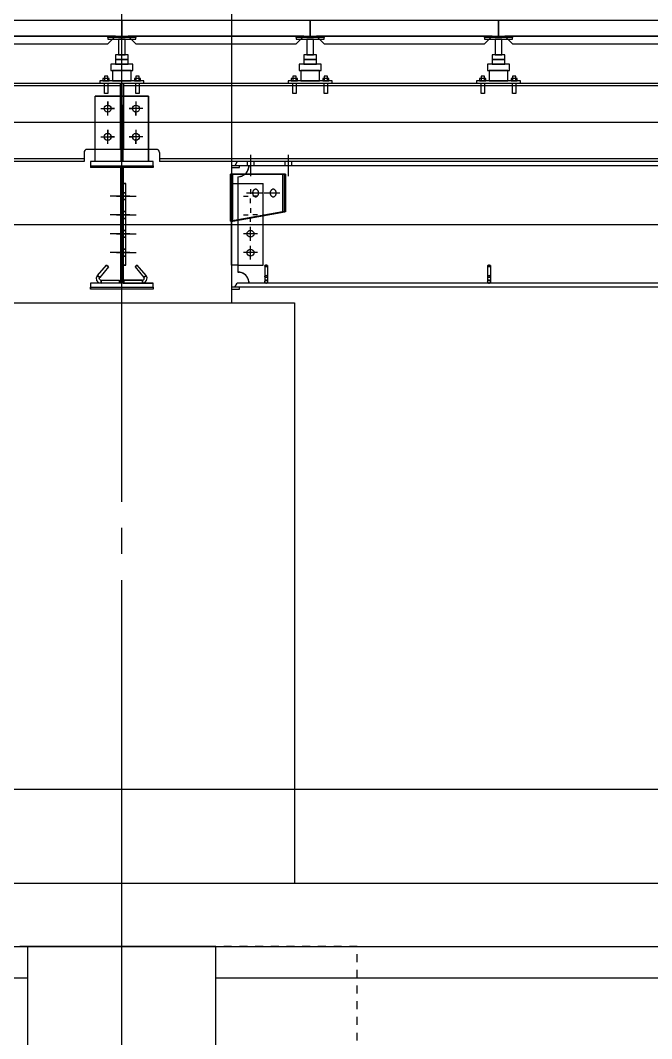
# Model space of a CAD drawing. Header units: millimetres. Extents: x -32710 to 654186, y -254124 to 420220.
# Drawn here: x 247277 to 249288, y 382706 to 385950 of the extents above; entities that cross this region are included whole.
import ezdxf

# ---------------------------------------------------------------- set-up
doc = ezdxf.new("R2010")
doc.units = ezdxf.units.MM
doc.header["$LTSCALE"] = 1000
for name, pattern in [('DXK_LINE_DOT2', [3.9198, 1.9599, -1.9599]), ('DXK_LINE_DOT3', [5.9187, 2.979, -0.9799, 0.9799, -0.9799]), ('TPH12-SEC-@E$0$CENTERK5', [6.916, 6.667, -0.083, 0.083, -0.083]), ('TPH12-SEC-@E$0$DOTK1', [0.1, 0.05, -0.05])]:
    doc.linetypes.add(name, pattern=pattern)
for name, color, linetype in [('MD-20250424-增加TRAY與FS主管位置調整', 7, 'Continuous'), ('Raised Floor', 1, 'Continuous'), ('TPH12-SEC-@E$0$H-SIN', 252, 'TPH12-SEC-@E$0$CENTERK5'), ('TPH12-SEC-@E$0$KABE1', 252, 'Continuous'), ('TPH12-SEC-@E$0$SIAGE3', 252, 'Continuous'), ('TPH12-SEC-@E$0$STEEL3', 252, 'Continuous'), ('TPH12-SEC-@E$0$SUGATA3', 252, 'Continuous'), ('TPH12-SEC-@E$0$SUGATAD', 252, 'TPH12-SEC-@E$0$DOTK1')]:
    doc.layers.add(name, color=color, linetype=linetype)

# ---------------------------------------------------------------- blocks, each defined once
blk = doc.blocks.new('TPH12-SEC-@E')
at = {"layer": 'TPH12-SEC-@E$0$H-SIN'}
for p, q in [((247600, 377500), (247600, 414000)), ((274800, 385950), (45200, 385950)), ((298929.6, 383500), (18729.6, 383500))]:
    blk.add_line(p, q, dxfattribs=at)
at = {"layer": 'TPH12-SEC-@E$0$KABE1'}
for p, q in [((272350, 383200), (188250, 383200)), ((189100, 383000), (272350, 383000))]:
    blk.add_line(p, q, dxfattribs=at)
blk.add_lwpolyline([(247300, 381800), (247900, 381800), (247900, 383000), (247300, 383000)], close=True, dxfattribs=at)
at = {"layer": 'TPH12-SEC-@E$0$SIAGE3'}
for p, q in [((239500, 382900), (247300, 382900)), ((247900, 382900), (255700, 382900))]:
    blk.add_line(p, q, dxfattribs=at)
at = {"layer": 'TPH12-SEC-@E$0$STEEL3'}
blk.add_line((247950, 393725), (247950, 385050), dxfattribs=at)
at = {"layer": 'TPH12-SEC-@E$0$SUGATA3'}
for p, q in [((247050, 385050), (248150, 385050)), ((248150, 385050), (248150, 383200))]:
    blk.add_line(p, q, dxfattribs=at)
at = {"layer": 'TPH12-SEC-@E$0$SUGATAD', "ltscale": 0.5}
blk.add_lwpolyline([(247300, 383000), (246850, 383000), (246850, 381600), (248350, 381600), (248350, 383000), (247900, 383000)], dxfattribs=at)
blk = doc.blocks.new('A$C62b8fcb1')
at = {"color": 8, "linetype": 'Continuous'}
for p, q in [((-32895, 2534), (-24505, 2534)), ((-24505, 2534), (-24505, 2323)), ((-24495, 2534), (-16105, 2534)), ((-24495, 2534), (-24495, 2323)), ((-24505, 2525), (-32895, 2525)), ((-16105, 2525), (-24495, 2525)), ((-24585, 2284), (-24585, 2493)), ((-24585, 2493), (-24415, 2493)), ((-24545, 2475), (-24545, 2460.3)), ((-24545, 2431), (-24545, 2475)), ((-24545, 2475), (-24545, 2460.3)), ((-24545, 2431), (-24545, 2475)), ((-24455, 2475), (-24455, 2431)), ((-24455, 2475), (-24455, 2460.3)), ((-24455, 2475), (-24455, 2460.3)), ((-24455, 2475), (-24455, 2431)), ((-24415, 2493), (-24415, 2284)), ((-24567, 2453), (-24552.3, 2453)), ((-24567, 2453), (-24523, 2453)), ((-24567, 2453), (-24552.3, 2453)), ((-24567, 2453), (-24523, 2453)), ((-24545, 2431), (-24545, 2445.7)), ((-24545, 2431), (-24545, 2445.7)), ((-24523, 2453), (-24537.7, 2453)), ((-24523, 2453), (-24537.7, 2453)), ((-24433, 2453), (-24477, 2453)), ((-24477, 2453), (-24462.3, 2453)), ((-24477, 2453), (-24462.3, 2453)), ((-24433, 2453), (-24477, 2453)), ((-24455, 2431), (-24455, 2445.7)), ((-24455, 2431), (-24455, 2445.7)), ((-24433, 2453), (-24447.7, 2453)), ((-24433, 2453), (-24447.7, 2453)), ((-24545, 2385), (-24545, 2370.3)), ((-24545, 2341), (-24545, 2385)), ((-24545, 2385), (-24545, 2370.3)), ((-24545, 2341), (-24545, 2385)), ((-24455, 2385), (-24455, 2341)), ((-24455, 2385), (-24455, 2370.3)), ((-24455, 2385), (-24455, 2370.3)), ((-24455, 2385), (-24455, 2341)), ((-24567, 2363), (-24552.3, 2363)), ((-24567, 2363), (-24523, 2363)), ((-24567, 2363), (-24552.3, 2363)), ((-24567, 2363), (-24523, 2363)), ((-24545, 2341), (-24545, 2355.7)), ((-24545, 2341), (-24545, 2355.7)), ((-24523, 2363), (-24537.7, 2363)), ((-24523, 2363), (-24537.7, 2363)), ((-24433, 2363), (-24477, 2363)), ((-24477, 2363), (-24462.3, 2363)), ((-24477, 2363), (-24462.3, 2363)), ((-24433, 2363), (-24477, 2363)), ((-24455, 2341), (-24455, 2355.7)), ((-24455, 2341), (-24455, 2355.7)), ((-24433, 2363), (-24447.7, 2363)), ((-24433, 2363), (-24447.7, 2363)), ((-24619.5, 2316.1), (-24620, 2313)), ((-24620, 2313), (-24620, 2284)), ((-24610, 2323), (-24613.1, 2322.5)), ((-24505, 2323), (-24610, 2323)), ((-24390, 2323), (-24495, 2323)), ((-24386.9, 2322.5), (-24390, 2323)), ((-24380, 2313), (-24380.5, 2316.1)), ((-24380, 2313), (-24380, 2284)), ((-24090, 2306), (-24090, 2238)), ((-23970, 2306), (-23970, 2238)), ((-24620, 2293), (-32780, 2293)), ((-24620, 2284), (-27200, 2284)), ((-24400, 2284), (-24600, 2284)), ((-24600, 2284), (-24600, 2271)), ((-24600, 2271), (-24600, 2265)), ((-24600, 2271), (-24504, 2271)), ((-24504, 2271), (-24504, 1897)), ((-24496, 1897), (-24496, 2271)), ((-24496, 2271), (-24400, 2271)), ((-24400, 2271), (-24400, 2284)), ((-24400, 2271), (-24400, 2265)), ((-16220, 2293), (-24380, 2293)), ((-21800, 2284), (-24380, 2284)), ((-24125, 2271), (-24150, 2271)), ((-24132.5, 2284), (-24140, 2271)), ((-21810, 2271), (-24140, 2271)), ((-21817.5, 2284), (-24132.5, 2284)), ((-24125, 2265), (-24125, 2271)), ((-24101, 2284), (-24101, 2271)), ((-24095.4, 2266), (-24095, 2271)), ((-24079, 2284), (-24079, 2271)), ((-23981, 2284), (-23981, 2271)), ((-23959, 2284), (-23959, 2271)), ((-24504, 2265), (-24600, 2265)), ((-24400, 2265), (-24496, 2265)), ((-23978.5, 2244), (-24153.5, 2244)), ((-24153.5, 2244), (-24153.5, 2094)), ((-24150, 2265), (-24125, 2265)), ((-23985.7, 2124), (-23985.7, 2244)), ((-23978.5, 2244), (-23978.5, 2124)), ((-24496, 2214), (-24487, 2214)), ((-24487, 1954), (-24487, 2214)), ((-24517, 2174), (-24454, 2174)), ((-24504, 2185), (-24496, 2185)), ((-24496, 2185), (-24487, 2185)), ((-24112, 2174), (-24097.3, 2174)), ((-24057.5, 2184), (-24102.5, 2184)), ((-24090, 2196), (-24090, 2181.3)), ((-24083, 2186.3), (-24083.2, 2185.2)), ((-24083.2, 2185.2), (-24083.2, 2184)), ((-24083.2, 2184), (-24083.2, 2182.8)), ((-24083.2, 2182.8), (-24083, 2181.7)), ((-24082.8, 2187.5), (-24083, 2186.3)), ((-24083, 2181.7), (-24082.8, 2180.5)), ((-24082.5, 2188.6), (-24082.8, 2187.5)), ((-24082.8, 2180.5), (-24082.5, 2179.4)), ((-24068, 2174), (-24082.7, 2174)), ((-24082.1, 2189.7), (-24082.5, 2188.6)), ((-24082.5, 2179.4), (-24082.1, 2178.3)), ((-24081.6, 2190.7), (-24082.1, 2189.7)), ((-24082.1, 2178.3), (-24081.6, 2177.3)), ((-24081, 2191.6), (-24081.6, 2190.7)), ((-24081.6, 2177.3), (-24081, 2176.4)), ((-24080.4, 2192.5), (-24081, 2191.6)), ((-24081, 2176.4), (-24080.4, 2175.5)), ((-24079.7, 2193.3), (-24080.4, 2192.5)), ((-24080.4, 2175.5), (-24079.7, 2174.7)), ((-24078.9, 2194), (-24079.7, 2193.3)), ((-24079.7, 2174.7), (-24078.9, 2174)), ((-24078.1, 2194.6), (-24078.9, 2194)), ((-24078.9, 2174), (-24078.1, 2173.4)), ((-24077.3, 2195.1), (-24078.1, 2194.6)), ((-24076.4, 2195.5), (-24077.3, 2195.1)), ((-24075.5, 2195.8), (-24076.4, 2195.5)), ((-24074.6, 2195.9), (-24075.5, 2195.8)), ((-24073.6, 2196), (-24074.6, 2195.9)), ((-24072.7, 2195.9), (-24073.6, 2196)), ((-24071.8, 2195.8), (-24072.7, 2195.9)), ((-24070.8, 2195.5), (-24071.8, 2195.8)), ((-24070, 2195.1), (-24070.8, 2195.5)), ((-24069.1, 2194.6), (-24070, 2195.1)), ((-24068.3, 2194), (-24069.1, 2194.6)), ((-24069.1, 2173.4), (-24068.3, 2174)), ((-24067.5, 2193.3), (-24068.3, 2194)), ((-24068.3, 2174), (-24067.5, 2174.7)), ((-24066.8, 2192.5), (-24067.5, 2193.3)), ((-24067.5, 2174.7), (-24066.8, 2175.5)), ((-24066.2, 2191.6), (-24066.8, 2192.5)), ((-24066.8, 2175.5), (-24066.2, 2176.4)), ((-24065.6, 2190.7), (-24066.2, 2191.6)), ((-24066.2, 2176.4), (-24065.6, 2177.3)), ((-24065.2, 2189.7), (-24065.6, 2190.7)), ((-24065.6, 2177.3), (-24065.2, 2178.3)), ((-24064.8, 2188.6), (-24065.2, 2189.7)), ((-24065.2, 2178.3), (-24064.8, 2179.4)), ((-24064.4, 2187.5), (-24064.8, 2188.6)), ((-24064.8, 2179.4), (-24064.4, 2180.5)), ((-24064.2, 2186.3), (-24064.4, 2187.5)), ((-24064.4, 2180.5), (-24064.2, 2181.7)), ((-24064.1, 2185.2), (-24064.2, 2186.3)), ((-24064.2, 2181.7), (-24064.1, 2182.8)), ((-24064, 2184), (-24064.1, 2185.2)), ((-24064.1, 2182.8), (-24064, 2184)), ((-24001.5, 2184), (-24046.5, 2184)), ((-24027.2, 2185.2), (-24027.3, 2184)), ((-24027.3, 2184), (-24027.2, 2182.8)), ((-24027.1, 2186.3), (-24027.2, 2185.2)), ((-24027.2, 2182.8), (-24027.1, 2181.7)), ((-24026.9, 2187.5), (-24027.1, 2186.3)), ((-24027.1, 2181.7), (-24026.9, 2180.5)), ((-24026.5, 2188.6), (-24026.9, 2187.5)), ((-24026.9, 2180.5), (-24026.5, 2179.4)), ((-24026.1, 2189.7), (-24026.5, 2188.6)), ((-24026.5, 2179.4), (-24026.1, 2178.3)), ((-24025.7, 2190.7), (-24026.1, 2189.7)), ((-24026.1, 2178.3), (-24025.7, 2177.3)), ((-24025.1, 2191.6), (-24025.7, 2190.7)), ((-24025.7, 2177.3), (-24025.1, 2176.4)), ((-24024.5, 2192.5), (-24025.1, 2191.6)), ((-24025.1, 2176.4), (-24024.5, 2175.5)), ((-24023.8, 2193.3), (-24024.5, 2192.5)), ((-24024.5, 2175.5), (-24023.8, 2174.7)), ((-24023, 2194), (-24023.8, 2193.3)), ((-24023.8, 2174.7), (-24023, 2174)), ((-24022.2, 2194.6), (-24023, 2194)), ((-24023, 2174), (-24022.2, 2173.4)), ((-24021.3, 2195.1), (-24022.2, 2194.6)), ((-24020.5, 2195.5), (-24021.3, 2195.1)), ((-24019.5, 2195.8), (-24020.5, 2195.5)), ((-24018.6, 2195.9), (-24019.5, 2195.8)), ((-24017.7, 2196), (-24018.6, 2195.9)), ((-24016.7, 2195.9), (-24017.7, 2196)), ((-24015.8, 2195.8), (-24016.7, 2195.9)), ((-24014.9, 2195.5), (-24015.8, 2195.8)), ((-24014, 2195.1), (-24014.9, 2195.5)), ((-24013.2, 2194.6), (-24014, 2195.1)), ((-24012.3, 2194), (-24013.2, 2194.6)), ((-24013.2, 2173.4), (-24012.3, 2174)), ((-24011.6, 2193.3), (-24012.3, 2194)), ((-24012.3, 2174), (-24011.6, 2174.7)), ((-24010.9, 2192.5), (-24011.6, 2193.3)), ((-24011.6, 2174.7), (-24010.9, 2175.5)), ((-24010.3, 2191.6), (-24010.9, 2192.5)), ((-24010.9, 2175.5), (-24010.3, 2176.4)), ((-24009.7, 2190.7), (-24010.3, 2191.6)), ((-24010.3, 2176.4), (-24009.7, 2177.3)), ((-24009.2, 2189.7), (-24009.7, 2190.7)), ((-24009.7, 2177.3), (-24009.2, 2178.3)), ((-24008.8, 2188.6), (-24009.2, 2189.7)), ((-24009.2, 2178.3), (-24008.8, 2179.4)), ((-24008.5, 2187.5), (-24008.8, 2188.6)), ((-24008.8, 2179.4), (-24008.5, 2180.5)), ((-24008.3, 2186.3), (-24008.5, 2187.5)), ((-24008.5, 2180.5), (-24008.3, 2181.7)), ((-24008.1, 2185.2), (-24008.3, 2186.3)), ((-24008.3, 2181.7), (-24008.1, 2182.8)), ((-24008.1, 2184), (-24008.1, 2185.2)), ((-24008.1, 2182.8), (-24008.1, 2184)), ((-24504, 2163), (-24496, 2163)), ((-24496, 2163), (-24487, 2163)), ((-24090, 2152), (-24090, 2166.7)), ((-24078.1, 2173.4), (-24077.3, 2172.9)), ((-24077.3, 2172.9), (-24076.4, 2172.5)), ((-24076.4, 2172.5), (-24075.5, 2172.2)), ((-24075.5, 2172.2), (-24074.6, 2172.1)), ((-24074.6, 2172.1), (-24073.6, 2172)), ((-24073.6, 2172), (-24072.7, 2172.1)), ((-24072.7, 2172.1), (-24071.8, 2172.2)), ((-24071.8, 2172.2), (-24070.8, 2172.5)), ((-24070.8, 2172.5), (-24070, 2172.9)), ((-24070, 2172.9), (-24069.1, 2173.4)), ((-24022.2, 2173.4), (-24021.3, 2172.9)), ((-24021.3, 2172.9), (-24020.5, 2172.5)), ((-24020.5, 2172.5), (-24019.5, 2172.2)), ((-24019.5, 2172.2), (-24018.6, 2172.1)), ((-24018.6, 2172.1), (-24017.7, 2172)), ((-24017.7, 2172), (-24016.7, 2172.1)), ((-24016.7, 2172.1), (-24015.8, 2172.2)), ((-24015.8, 2172.2), (-24014.9, 2172.5)), ((-24014.9, 2172.5), (-24014, 2172.9)), ((-24014, 2172.9), (-24013.2, 2173.4)), ((-24517, 2114), (-24454, 2114)), ((-24504, 2125), (-24496, 2125)), ((-24496, 2125), (-24487, 2125)), ((-24153.5, 2094), (-23985.7, 2124)), ((-23978.5, 2124), (-24146.3, 2094)), ((-24112, 2114), (-24097.3, 2114)), ((-24090, 2136), (-24090, 2121.3)), ((-24068, 2114), (-24082.7, 2114)), ((-23978.5, 2124), (-23985.7, 2124)), ((-24504, 2103), (-24496, 2103)), ((-24496, 2103), (-24487, 2103)), ((-24146.3, 2094), (-24153.5, 2094)), ((-24130, 2096.9), (-24130, 1932)), ((-24090, 2092), (-24090, 2106.7)), ((-24517, 2054), (-24454, 2054)), ((-24504, 2065), (-24496, 2065)), ((-24496, 2065), (-24487, 2065)), ((-24068, 2054), (-24112, 2054)), ((-24090, 2032), (-24090, 2076)), ((-24504, 2043), (-24496, 2043)), ((-24496, 2043), (-24487, 2043)), ((-24090, 1972), (-24090, 2016)), ((-24517, 1994), (-24454, 1994)), ((-24504, 2005), (-24496, 2005)), ((-24504, 1983), (-24496, 1983)), ((-24496, 2005), (-24487, 2005)), ((-24496, 1983), (-24487, 1983)), ((-24068, 1994), (-24112, 1994)), ((-24577.2, 1920.8), (-24549, 1954.4)), ((-24542.1, 1948.6), (-24570.3, 1915)), ((-24549, 1954.4), (-24548.8, 1954.2)), ((-24548.8, 1954.2), (-24548, 1953.5)), ((-24548, 1953.5), (-24542.1, 1948.6)), ((-24496, 1954), (-24487, 1954)), ((-24457.9, 1948.6), (-24457.6, 1948.8)), ((-24457.9, 1948.6), (-24429.7, 1915)), ((-24457.6, 1948.8), (-24456.8, 1949.5)), ((-24456.8, 1949.5), (-24451, 1954.4)), ((-24422.8, 1920.8), (-24451, 1954.4)), ((-24130, 1954), (-24150, 1954)), ((-24044.5, 1951.5), (-24044.2, 1952.6)), ((-24044.5, 1951.5), (-24044.5, 1901.5)), ((-24044.2, 1952.6), (-24043.2, 1953.5)), ((-24043.2, 1953.5), (-24041.7, 1954.2)), ((-24041.7, 1954.2), (-24040, 1954.4)), ((-24040, 1954.4), (-24038.3, 1954.2)), ((-24038.3, 1954.2), (-24036.8, 1953.5)), ((-24036.8, 1953.5), (-24035.8, 1952.6)), ((-24035.8, 1952.6), (-24035.5, 1951.5)), ((-24035.5, 1951.5), (-24035.5, 1901.5)), ((-23334.5, 1951.5), (-23334.2, 1952.6)), ((-23334.5, 1951.5), (-23334.5, 1901.5)), ((-23334.2, 1952.6), (-23333.2, 1953.5)), ((-23333.2, 1953.5), (-23331.7, 1954.2)), ((-23331.7, 1954.2), (-23330, 1954.4)), ((-23330, 1954.4), (-23328.3, 1954.2)), ((-23328.3, 1954.2), (-23326.8, 1953.5)), ((-23326.8, 1953.5), (-23325.8, 1952.6)), ((-23325.8, 1952.6), (-23325.5, 1951.5)), ((-23325.5, 1951.5), (-23325.5, 1901.5)), ((-24580.5, 1913.4), (-24577.2, 1920.8)), ((-24577.2, 1920.8), (-24577, 1920.6)), ((-24577, 1920.6), (-24576.2, 1920)), ((-24576.2, 1920), (-24570.3, 1915)), ((-24570.3, 1915), (-24571.6, 1912.2)), ((-24429.7, 1915), (-24429.4, 1915.3)), ((-24429.7, 1915), (-24428.4, 1912.2)), ((-24429.4, 1915.3), (-24428.7, 1915.9)), ((-24428.7, 1915.9), (-24422.8, 1920.8)), ((-24419.5, 1913.4), (-24422.8, 1920.8)), ((-24125, 1931.6), (-24130, 1932)), ((-24044.5, 1917.9), (-24044.2, 1919)), ((-24044.2, 1919), (-24043.2, 1920)), ((-24043.2, 1920), (-24041.7, 1920.6)), ((-24041.7, 1920.6), (-24040, 1920.8)), ((-24040, 1920.8), (-24038.3, 1920.6)), ((-24038.3, 1920.6), (-24036.8, 1920)), ((-24036.8, 1920), (-24035.8, 1919)), ((-24035.8, 1919), (-24035.5, 1917.9)), ((-23334.5, 1917.9), (-23334.2, 1919)), ((-23334.2, 1919), (-23333.2, 1920)), ((-23333.2, 1920), (-23331.7, 1920.6)), ((-23331.7, 1920.6), (-23330, 1920.8)), ((-23330, 1920.8), (-23328.3, 1920.6)), ((-23328.3, 1920.6), (-23326.8, 1920)), ((-23326.8, 1920), (-23325.8, 1919)), ((-23325.8, 1919), (-23325.5, 1917.9)), ((-24504, 1897), (-24600, 1897)), ((-24600, 1897), (-24600, 1884)), ((-24600, 1884), (-24400, 1884)), ((-24600, 1878), (-24600, 1884)), ((-24579.2, 1905.4), (-24580.5, 1913.4)), ((-24573.9, 1899.3), (-24579.2, 1905.4)), ((-24573.9, 1899.3), (-24566.1, 1897)), ((-24571.1, 1909.2), (-24571.6, 1912.2)), ((-24569.1, 1906.9), (-24571.1, 1909.2)), ((-24569.1, 1906.9), (-24566.1, 1906)), ((-24566.1, 1905.7), (-24566.1, 1906)), ((-24566.1, 1906), (-24507.7, 1906)), ((-24566.1, 1905.7), (-24566.1, 1904.7)), ((-24566.1, 1904.7), (-24566.1, 1897)), ((-24507.7, 1906), (-24507.7, 1905.7)), ((-24507.7, 1905.7), (-24507.7, 1904.7)), ((-24507.7, 1904.7), (-24507.7, 1897)), ((-24496, 1897), (-24400, 1897)), ((-24492.3, 1906), (-24433.9, 1906)), ((-24492.3, 1898.3), (-24492.3, 1906)), ((-24492.3, 1897.3), (-24492.3, 1898.3)), ((-24492.3, 1897), (-24492.3, 1897.3)), ((-24433.9, 1906), (-24430.9, 1906.9)), ((-24433.9, 1906), (-24433.9, 1898.3)), ((-24426.1, 1899.3), (-24433.9, 1897)), ((-24433.9, 1897.3), (-24433.9, 1898.3)), ((-24433.9, 1897), (-24433.9, 1897.3)), ((-24430.9, 1906.9), (-24428.9, 1909.2)), ((-24428.9, 1909.2), (-24428.4, 1912.2)), ((-24426.1, 1899.3), (-24420.8, 1905.4)), ((-24420.8, 1905.4), (-24419.5, 1913.4)), ((-24400, 1884), (-24400, 1897)), ((-24400, 1884), (-24400, 1878)), ((-24125, 1884), (-24150, 1884)), ((-24140, 1884), (-24132.5, 1897)), ((-21810, 1884), (-24140, 1884)), ((-21817.5, 1897), (-24132.5, 1897)), ((-24125, 1878), (-24125, 1884)), ((-24095, 1897), (-24095.4, 1902)), ((-24044.2, 1899.8), (-24044.5, 1901.5)), ((-24043.2, 1898.3), (-24044.2, 1899.8)), ((-24041.7, 1897.3), (-24043.2, 1898.3)), ((-24040, 1897), (-24041.7, 1897.3)), ((-24038.3, 1897.3), (-24040, 1897)), ((-24036.8, 1898.3), (-24038.3, 1897.3)), ((-24035.8, 1899.8), (-24036.8, 1898.3)), ((-24035.5, 1901.5), (-24035.8, 1899.8)), ((-23334.2, 1899.8), (-23334.5, 1901.5)), ((-23333.2, 1898.3), (-23334.2, 1899.8)), ((-23331.7, 1897.3), (-23333.2, 1898.3)), ((-23330, 1897), (-23331.7, 1897.3)), ((-23328.3, 1897.3), (-23330, 1897)), ((-23326.8, 1898.3), (-23328.3, 1897.3)), ((-23325.8, 1899.8), (-23326.8, 1898.3)), ((-23325.5, 1901.5), (-23325.8, 1899.8)), ((-24400, 1878), (-24600, 1878)), ((-24150, 1878), (-24125, 1878))]:
    blk.add_line(p, q, dxfattribs=at)
at = {"color": 8, "linetype": 'DXK_LINE_DOT2'}
for p, q in [((-32895, 2534), (-24505, 2534)), ((-24505, 2534), (-24505, 2323)), ((-24495, 2323), (-24495, 2534)), ((-24495, 2534), (-16105, 2534)), ((-24505, 2525), (-32895, 2525)), ((-16105, 2525), (-24495, 2525)), ((-24415, 2493), (-24585, 2493)), ((-24585, 2284), (-24585, 2493)), ((-24415, 2493), (-24585, 2493)), ((-24585, 2284), (-24585, 2493)), ((-24415, 2284), (-24415, 2493)), ((-24415, 2284), (-24415, 2493)), ((-24503, 2464), (-24503, 2284)), ((-24503, 2464), (-24497, 2464)), ((-24497, 2464), (-24497, 2284)), ((-24619.5, 2316.1), (-24620, 2313)), ((-24620, 2313), (-24620, 2284)), ((-24610, 2323), (-24613.1, 2322.5)), ((-24505, 2323), (-24610, 2323)), ((-24390, 2323), (-24495, 2323)), ((-24386.9, 2322.5), (-24390, 2323)), ((-24380, 2313), (-24380.5, 2316.1)), ((-24380, 2313), (-24380, 2284)), ((-24620, 2293), (-32780, 2293)), ((-24620, 2284), (-24867.5, 2284)), ((-24400, 2284), (-24600, 2284)), ((-24600, 2284), (-24600, 2271)), ((-24600, 2271), (-24600, 2265)), ((-24600, 2271), (-24400, 2271)), ((-24504, 2271), (-24504, 1897)), ((-24496, 2271), (-24496, 1897)), ((-24400, 2271), (-24400, 2284)), ((-24400, 2271), (-24400, 2265)), ((-16220, 2293), (-24380, 2293)), ((-24132.5, 2284), (-24380, 2284)), ((-24150, 2271), (-24150, 2265)), ((-24095, 2271), (-24095.4, 2266)), ((-24504, 2265), (-24600, 2265)), ((-24496, 2265), (-24504, 2265)), ((-24400, 2265), (-24496, 2265)), ((-24153.7, 2094), (-24153.7, 2244)), ((-24153.7, 2244), (-23980.6, 2244)), ((-24146.3, 2094), (-24146.3, 2244)), ((-23988, 2244), (-23988, 2124)), ((-23980.6, 2124), (-23980.6, 2244)), ((-24496, 2236), (-24504, 2236)), ((-24487, 2214), (-24496, 2214)), ((-24487, 1954), (-24487, 2214)), ((-24150, 1954), (-24150, 2214)), ((-24150, 2214), (-24050, 2214)), ((-24130, 2236), (-24125, 2236.4)), ((-24130, 2236), (-24130, 2096.9)), ((-24050, 1954), (-24050, 2214)), ((-24474, 2174), (-24537, 2174)), ((-24496, 2185), (-24504, 2185)), ((-24487, 2185), (-24496, 2185)), ((-24052.1, 2184), (-24098.1, 2184)), ((-23996.9, 2184), (-24042.9, 2184)), ((-24496, 2163), (-24504, 2163)), ((-24487, 2163), (-24496, 2163)), ((-24474, 2114), (-24537, 2114)), ((-24496, 2125), (-24504, 2125)), ((-24487, 2125), (-24496, 2125)), ((-23988, 2124), (-24153.7, 2094)), ((-24146.3, 2094), (-23980.6, 2124)), ((-23988, 2124), (-23980.6, 2124)), ((-24496, 2103), (-24504, 2103)), ((-24487, 2103), (-24496, 2103)), ((-24153.7, 2094), (-24146.3, 2094)), ((-24474, 2054), (-24537, 2054)), ((-24496, 2065), (-24504, 2065)), ((-24487, 2065), (-24496, 2065)), ((-24496, 2043), (-24504, 2043)), ((-24487, 2043), (-24496, 2043)), ((-24474, 1994), (-24537, 1994)), ((-24496, 2005), (-24504, 2005)), ((-24496, 1983), (-24504, 1983)), ((-24487, 2005), (-24496, 2005)), ((-24487, 1983), (-24496, 1983)), ((-24577.2, 1920.8), (-24549, 1954.4)), ((-24542.1, 1948.6), (-24570.3, 1915)), ((-24548.8, 1954.2), (-24549, 1954.4)), ((-24542.1, 1948.6), (-24549, 1954.4)), ((-24548, 1953.5), (-24548.8, 1954.2)), ((-24487, 1954), (-24496, 1954)), ((-24451, 1954.4), (-24457.9, 1948.6)), ((-24457.9, 1948.6), (-24429.7, 1915)), ((-24456.8, 1949.5), (-24457.6, 1948.8)), ((-24452, 1953.5), (-24451.2, 1954.2)), ((-24422.8, 1920.8), (-24451, 1954.4)), ((-24130, 1954), (-24050, 1954)), ((-24044.2, 1952.6), (-24044.5, 1951.5)), ((-24044.2, 1950.4), (-24044.5, 1951.5)), ((-24044.5, 1951.5), (-24044.5, 1901.5)), ((-24043.2, 1953.5), (-24044.2, 1952.6)), ((-24043.2, 1949.5), (-24044.2, 1950.4)), ((-24041.7, 1954.2), (-24043.2, 1953.5)), ((-24041.7, 1948.8), (-24043.2, 1949.5)), ((-24040, 1954.4), (-24041.7, 1954.2)), ((-24040, 1948.6), (-24041.7, 1948.8)), ((-24038.3, 1954.2), (-24040, 1954.4)), ((-24038.3, 1948.8), (-24040, 1948.6)), ((-24036.8, 1953.5), (-24038.3, 1954.2)), ((-24036.8, 1949.5), (-24038.3, 1948.8)), ((-24035.8, 1952.6), (-24036.8, 1953.5)), ((-24035.8, 1950.4), (-24036.8, 1949.5)), ((-24035.5, 1951.5), (-24035.8, 1952.6)), ((-24035.5, 1951.5), (-24035.8, 1950.4)), ((-24035.5, 1951.5), (-24035.5, 1901.5)), ((-23334.2, 1952.6), (-23334.5, 1951.5)), ((-23334.2, 1950.4), (-23334.5, 1951.5)), ((-23334.5, 1951.5), (-23334.5, 1901.5)), ((-23333.2, 1953.5), (-23334.2, 1952.6)), ((-23333.2, 1949.5), (-23334.2, 1950.4)), ((-23331.7, 1954.2), (-23333.2, 1953.5)), ((-23331.7, 1948.8), (-23333.2, 1949.5)), ((-23330, 1954.4), (-23331.7, 1954.2)), ((-23330, 1948.6), (-23331.7, 1948.8)), ((-23328.3, 1954.2), (-23330, 1954.4)), ((-23328.3, 1948.8), (-23330, 1948.6)), ((-23326.8, 1953.5), (-23328.3, 1954.2)), ((-23326.8, 1949.5), (-23328.3, 1948.8)), ((-23325.8, 1952.6), (-23326.8, 1953.5)), ((-23325.8, 1950.4), (-23326.8, 1949.5)), ((-23325.5, 1951.5), (-23325.8, 1952.6)), ((-23325.5, 1951.5), (-23325.8, 1950.4)), ((-23325.5, 1951.5), (-23325.5, 1901.5)), ((-24580.5, 1913.4), (-24577.2, 1920.8)), ((-24577, 1920.6), (-24577.2, 1920.8)), ((-24570.3, 1915), (-24577.2, 1920.8)), ((-24576.2, 1920), (-24577, 1920.6)), ((-24570.3, 1915), (-24571.6, 1912.2)), ((-24504, 1932), (-24496, 1932)), ((-24422.8, 1920.8), (-24429.7, 1915)), ((-24429.7, 1915), (-24428.4, 1912.2)), ((-24428.7, 1915.9), (-24429.4, 1915.3)), ((-24423.8, 1920), (-24423, 1920.6)), ((-24419.5, 1913.4), (-24422.8, 1920.8)), ((-24130, 1932), (-24125, 1931.6)), ((-24044.2, 1919), (-24044.5, 1917.9)), ((-24044.2, 1916.8), (-24044.5, 1917.9)), ((-24043.2, 1920), (-24044.2, 1919)), ((-24043.2, 1915.9), (-24044.2, 1916.8)), ((-24041.7, 1920.6), (-24043.2, 1920)), ((-24041.7, 1915.3), (-24043.2, 1915.9)), ((-24040, 1920.8), (-24041.7, 1920.6)), ((-24040, 1915), (-24041.7, 1915.3)), ((-24038.3, 1920.6), (-24040, 1920.8)), ((-24038.3, 1915.3), (-24040, 1915)), ((-24036.8, 1920), (-24038.3, 1920.6)), ((-24036.8, 1915.9), (-24038.3, 1915.3)), ((-24035.8, 1919), (-24036.8, 1920)), ((-24035.8, 1916.8), (-24036.8, 1915.9)), ((-24035.5, 1917.9), (-24035.8, 1919)), ((-24035.5, 1917.9), (-24035.8, 1916.8)), ((-23334.2, 1919), (-23334.5, 1917.9)), ((-23334.2, 1916.8), (-23334.5, 1917.9)), ((-23333.2, 1920), (-23334.2, 1919)), ((-23333.2, 1915.9), (-23334.2, 1916.8)), ((-23331.7, 1920.6), (-23333.2, 1920)), ((-23331.7, 1915.3), (-23333.2, 1915.9)), ((-23330, 1920.8), (-23331.7, 1920.6)), ((-23330, 1915), (-23331.7, 1915.3)), ((-23328.3, 1920.6), (-23330, 1920.8)), ((-23328.3, 1915.3), (-23330, 1915)), ((-23326.8, 1920), (-23328.3, 1920.6)), ((-23326.8, 1915.9), (-23328.3, 1915.3)), ((-23325.8, 1919), (-23326.8, 1920)), ((-23325.8, 1916.8), (-23326.8, 1915.9)), ((-23325.5, 1917.9), (-23325.8, 1919)), ((-23325.5, 1917.9), (-23325.8, 1916.8)), ((-24400, 1897), (-24600, 1897)), ((-24600, 1897), (-24600, 1884)), ((-24600, 1884), (-24400, 1884)), ((-24600, 1884), (-24600, 1878)), ((-24579.2, 1905.4), (-24580.5, 1913.4)), ((-24573.9, 1899.3), (-24579.2, 1905.4)), ((-24573.9, 1899.3), (-24566.1, 1897)), ((-24571.1, 1909.2), (-24571.6, 1912.2)), ((-24569.1, 1906.9), (-24571.1, 1909.2)), ((-24569.1, 1906.9), (-24566.1, 1906)), ((-24566.1, 1897), (-24566.1, 1906)), ((-24566.1, 1906), (-24507.7, 1906)), ((-24566.1, 1897.3), (-24566.1, 1898.3)), ((-24566.1, 1897), (-24566.1, 1897.3)), ((-24507.7, 1897), (-24507.7, 1906)), ((-24507.7, 1897.3), (-24507.7, 1898.3)), ((-24507.7, 1897), (-24507.7, 1897.3)), ((-24433.9, 1906), (-24492.3, 1906)), ((-24492.3, 1897), (-24492.3, 1906)), ((-24492.3, 1898.3), (-24492.3, 1897.3)), ((-24492.3, 1897.3), (-24492.3, 1897)), ((-24433.9, 1906), (-24430.9, 1906.9)), ((-24433.9, 1897), (-24433.9, 1906)), ((-24426.1, 1899.3), (-24433.9, 1897)), ((-24433.9, 1898.3), (-24433.9, 1897.3)), ((-24433.9, 1897.3), (-24433.9, 1897)), ((-24430.9, 1906.9), (-24428.9, 1909.2)), ((-24428.9, 1909.2), (-24428.4, 1912.2)), ((-24426.1, 1899.3), (-24420.8, 1905.4)), ((-24420.8, 1905.4), (-24419.5, 1913.4)), ((-24400, 1884), (-24400, 1897)), ((-24400, 1884), (-24400, 1878)), ((-24150, 1884), (-24150, 1878)), ((-24095.4, 1902), (-24095, 1897)), ((-24044.5, 1901.5), (-24044.2, 1903.2)), ((-24044.5, 1901.5), (-24044.2, 1899.8)), ((-24044.2, 1903.2), (-24043.2, 1904.7)), ((-24044.2, 1899.8), (-24043.2, 1898.3)), ((-24043.2, 1904.7), (-24041.7, 1905.7)), ((-24043.2, 1898.3), (-24041.7, 1897.3)), ((-24041.7, 1905.7), (-24040, 1906)), ((-24041.7, 1897.3), (-24040, 1897)), ((-24040, 1906), (-24038.3, 1905.7)), ((-24040, 1897), (-24038.3, 1897.3)), ((-24038.3, 1905.7), (-24036.8, 1904.7)), ((-24038.3, 1897.3), (-24036.8, 1898.3)), ((-24036.8, 1904.7), (-24035.8, 1903.2)), ((-24036.8, 1898.3), (-24035.8, 1899.8)), ((-24035.8, 1903.2), (-24035.5, 1901.5)), ((-24035.8, 1899.8), (-24035.5, 1901.5)), ((-23334.5, 1901.5), (-23334.2, 1903.2)), ((-23334.5, 1901.5), (-23334.2, 1899.8)), ((-23334.2, 1903.2), (-23333.2, 1904.7)), ((-23334.2, 1899.8), (-23333.2, 1898.3)), ((-23333.2, 1904.7), (-23331.7, 1905.7)), ((-23333.2, 1898.3), (-23331.7, 1897.3)), ((-23331.7, 1905.7), (-23330, 1906)), ((-23331.7, 1897.3), (-23330, 1897)), ((-23330, 1906), (-23328.3, 1905.7)), ((-23330, 1897), (-23328.3, 1897.3)), ((-23328.3, 1905.7), (-23326.8, 1904.7)), ((-23328.3, 1897.3), (-23326.8, 1898.3)), ((-23326.8, 1904.7), (-23325.8, 1903.2)), ((-23326.8, 1898.3), (-23325.8, 1899.8)), ((-23325.8, 1903.2), (-23325.5, 1901.5)), ((-23325.8, 1899.8), (-23325.5, 1901.5)), ((-24400, 1878), (-24600, 1878))]:
    blk.add_line(p, q, dxfattribs=at)
at = {"color": 8, "linetype": 'DXK_LINE_DOT3'}
for p, q in [((-24500, 1634), (-24500, 2534)), ((-24800, 2409), (-33200, 2409)), ((-16400, 2409), (-24800, 2409)), ((-26850, 2084), (-24407, 2084)), ((-24407, 2084), (-22150, 2084))]:
    blk.add_line(p, q, dxfattribs=at)
at = {"color": 8, "linetype": 'Continuous'}
for centre in [(-24545, 2453), (-24545, 2453), (-24455, 2453), (-24455, 2453), (-24545, 2363), (-24545, 2363), (-24455, 2363), (-24455, 2363), (-24090, 2054), (-24090, 1994)]:
    blk.add_circle(centre, 11, dxfattribs=at)
at = {"color": 8, "linetype": 'DXK_LINE_DOT2'}
for centre, radius, start, end in [((-24610, 2313), 10, 108, 162), ((-24390, 2313), 10, 18, 72), ((-24130, 2271), 35, 278.1818, 351.8182), ((-24130, 1897), 35, 8.1818, 81.8182), ((-24040, 1901.5), 4.5, 90, 270), ((-24040, 1901.5), 4.5, 270, 90), ((-23330, 1901.5), 4.5, 90, 270), ((-23330, 1901.5), 4.5, 270, 90)]:
    blk.add_arc(centre, radius, start, end, dxfattribs=at)
at = {"color": 8, "linetype": 'Continuous'}
for centre, radius, start, end in [((-24610, 2313), 10, 108, 162), ((-24390, 2313), 10, 18, 72), ((-24130, 2271), 35, 309.4114, 351.8182), ((-24130, 1897), 35, 8.1818, 81.8182)]:
    blk.add_arc(centre, radius, start, end, dxfattribs=at)

msp = doc.modelspace()

# ---------------------------------------------------------------- linework, layer by layer
at = {"layer": 'Raised Floor'}
for points in [[(247600, 385950), (247000, 385950), (247000, 385900), (247600, 385900)], [(248200, 385950), (247600, 385950), (247600, 385900), (248200, 385900)], [(248800, 385950), (248200, 385950), (248200, 385900), (248800, 385900)], [(249400, 385950), (248800, 385950), (248800, 385900), (249400, 385900)], [(247045, 385875), (247555, 385875), (247580, 385900), (247020, 385900)], [(247555, 385900), (247645, 385900), (247645, 385895), (247555, 385895)], [(247555, 385890), (247645, 385890), (247645, 385895), (247555, 385895)], [(247610.5, 385890), (247589.5, 385890), (247589.5, 385840), (247610.5, 385840)], [(247645, 385875), (248155, 385875), (248180, 385900), (247620, 385900)], [(248155, 385900), (248245, 385900), (248245, 385895), (248155, 385895)], [(248155, 385900), (248245, 385900), (248245, 385895), (248155, 385895)], [(248155, 385890), (248245, 385890), (248245, 385895), (248155, 385895)], [(248155, 385890), (248245, 385890), (248245, 385895), (248155, 385895)], [(248210.5, 385890), (248189.5, 385890), (248189.5, 385840), (248210.5, 385840)], [(248210.5, 385890), (248189.5, 385890), (248189.5, 385840), (248210.5, 385840)], [(248245, 385875), (248755, 385875), (248780, 385900), (248220, 385900)], [(248755, 385900), (248845, 385900), (248845, 385895), (248755, 385895)], [(248755, 385890), (248845, 385890), (248845, 385895), (248755, 385895)], [(248810.5, 385890), (248789.5, 385890), (248789.5, 385840), (248810.5, 385840)], [(248845, 385875), (249355, 385875), (249380, 385900), (248820, 385900)], [(247620, 385840), (247580, 385840), (247580, 385825), (247620, 385825)], [(247620, 385825), (247580, 385825), (247580, 385810), (247620, 385810)], [(248220, 385840), (248180, 385840), (248180, 385825), (248220, 385825)], [(248220, 385840), (248180, 385840), (248180, 385825), (248220, 385825)], [(248220, 385825), (248180, 385825), (248180, 385810), (248220, 385810)], [(248220, 385825), (248180, 385825), (248180, 385810), (248220, 385810)], [(248820, 385840), (248780, 385840), (248780, 385825), (248820, 385825)], [(248820, 385825), (248780, 385825), (248780, 385810), (248820, 385810)], [(247635, 385810), (247565, 385810), (247565, 385790), (247635, 385790)], [(247630, 385790), (247570, 385790), (247570, 385757), (247630, 385757)], [(248235, 385810), (248165, 385810), (248165, 385790), (248235, 385790)], [(248235, 385810), (248165, 385810), (248165, 385790), (248235, 385790)], [(248230, 385790), (248170, 385790), (248170, 385757), (248230, 385757)], [(248230, 385790), (248170, 385790), (248170, 385757), (248230, 385757)], [(248835, 385810), (248765, 385810), (248765, 385790), (248835, 385790)], [(248830, 385790), (248770, 385790), (248770, 385757), (248830, 385757)], [(247530, 385750), (247670, 385750), (247670, 385757), (247530, 385757)], [(247560, 385765), (247540, 385765), (247540, 385757), (247560, 385757)], [(247555, 385772), (247545, 385772), (247545, 385757), (247555, 385757)], [(247555, 385717), (247545, 385717), (247545, 385750), (247555, 385750)], [(247660, 385765), (247640, 385765), (247640, 385757), (247660, 385757)], [(247655, 385772), (247645, 385772), (247645, 385757), (247655, 385757)], [(247655, 385717), (247645, 385717), (247645, 385750), (247655, 385750)], [(248130, 385750), (248270, 385750), (248270, 385757), (248130, 385757)], [(248130, 385750), (248270, 385750), (248270, 385757), (248130, 385757)], [(248160, 385765), (248140, 385765), (248140, 385757), (248160, 385757)], [(248160, 385765), (248140, 385765), (248140, 385757), (248160, 385757)], [(248155, 385772), (248145, 385772), (248145, 385757), (248155, 385757)], [(248155, 385772), (248145, 385772), (248145, 385757), (248155, 385757)], [(248155, 385717), (248145, 385717), (248145, 385750), (248155, 385750)], [(248155, 385717), (248145, 385717), (248145, 385750), (248155, 385750)], [(248260, 385765), (248240, 385765), (248240, 385757), (248260, 385757)], [(248260, 385765), (248240, 385765), (248240, 385757), (248260, 385757)], [(248255, 385772), (248245, 385772), (248245, 385757), (248255, 385757)], [(248255, 385772), (248245, 385772), (248245, 385757), (248255, 385757)], [(248255, 385717), (248245, 385717), (248245, 385750), (248255, 385750)], [(248255, 385717), (248245, 385717), (248245, 385750), (248255, 385750)], [(248730, 385750), (248870, 385750), (248870, 385757), (248730, 385757)], [(248760, 385765), (248740, 385765), (248740, 385757), (248760, 385757)], [(248755, 385772), (248745, 385772), (248745, 385757), (248755, 385757)], [(248755, 385717), (248745, 385717), (248745, 385750), (248755, 385750)], [(248860, 385765), (248840, 385765), (248840, 385757), (248860, 385757)], [(248855, 385772), (248845, 385772), (248845, 385757), (248855, 385757)], [(248855, 385717), (248845, 385717), (248845, 385750), (248855, 385750)]]:
    msp.add_lwpolyline(points, close=True, dxfattribs=at)

# ---------------------------------------------------------------- block references
msp.add_blockref('TPH12-SEC-@E', (0, 0))
at = {"layer": 'MD-20250424-增加TRAY與FS主管位置調整'}
msp.add_blockref('A$C62b8fcb1', (272100, 383216), dxfattribs=at)

doc.saveas('drawing.dxf')
